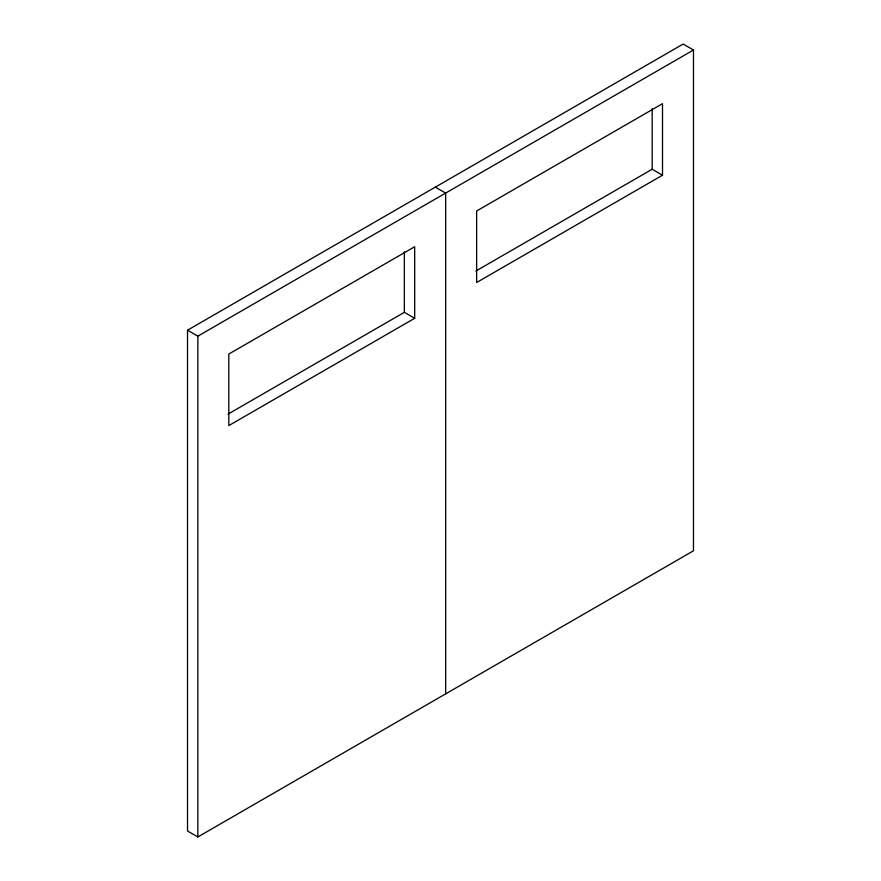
<?xml version="1.0" encoding="UTF-8"?>
<svg xmlns="http://www.w3.org/2000/svg" width="881" height="881" viewBox="0 0 881 881"><rect width="100%" height="100%" fill="white"/><g stroke="black" fill="none" stroke-linecap="round" stroke-linejoin="round"><path stroke-width="1.32" d="M187.521 330.21L683.16 44.05L693.479 50.008L693.479 550.79L197.84 836.95L187.521 830.992L187.521 330.21L197.84 336.168L693.479 50.008M228.025 414.125L404.357 312.326L414.687 318.283L414.687 246.746L228.818 354.052L228.818 425.589L414.687 318.283M475.85 271.051L652.182 169.24L662.512 175.209L662.512 103.672L476.643 210.977L476.643 282.515L662.512 175.209M435.335 187.124L445.665 193.093L445.665 693.876M652.182 108.715L652.182 169.24M404.357 251.79L404.357 312.326M197.84 336.168L197.84 836.95"/></g></svg>
